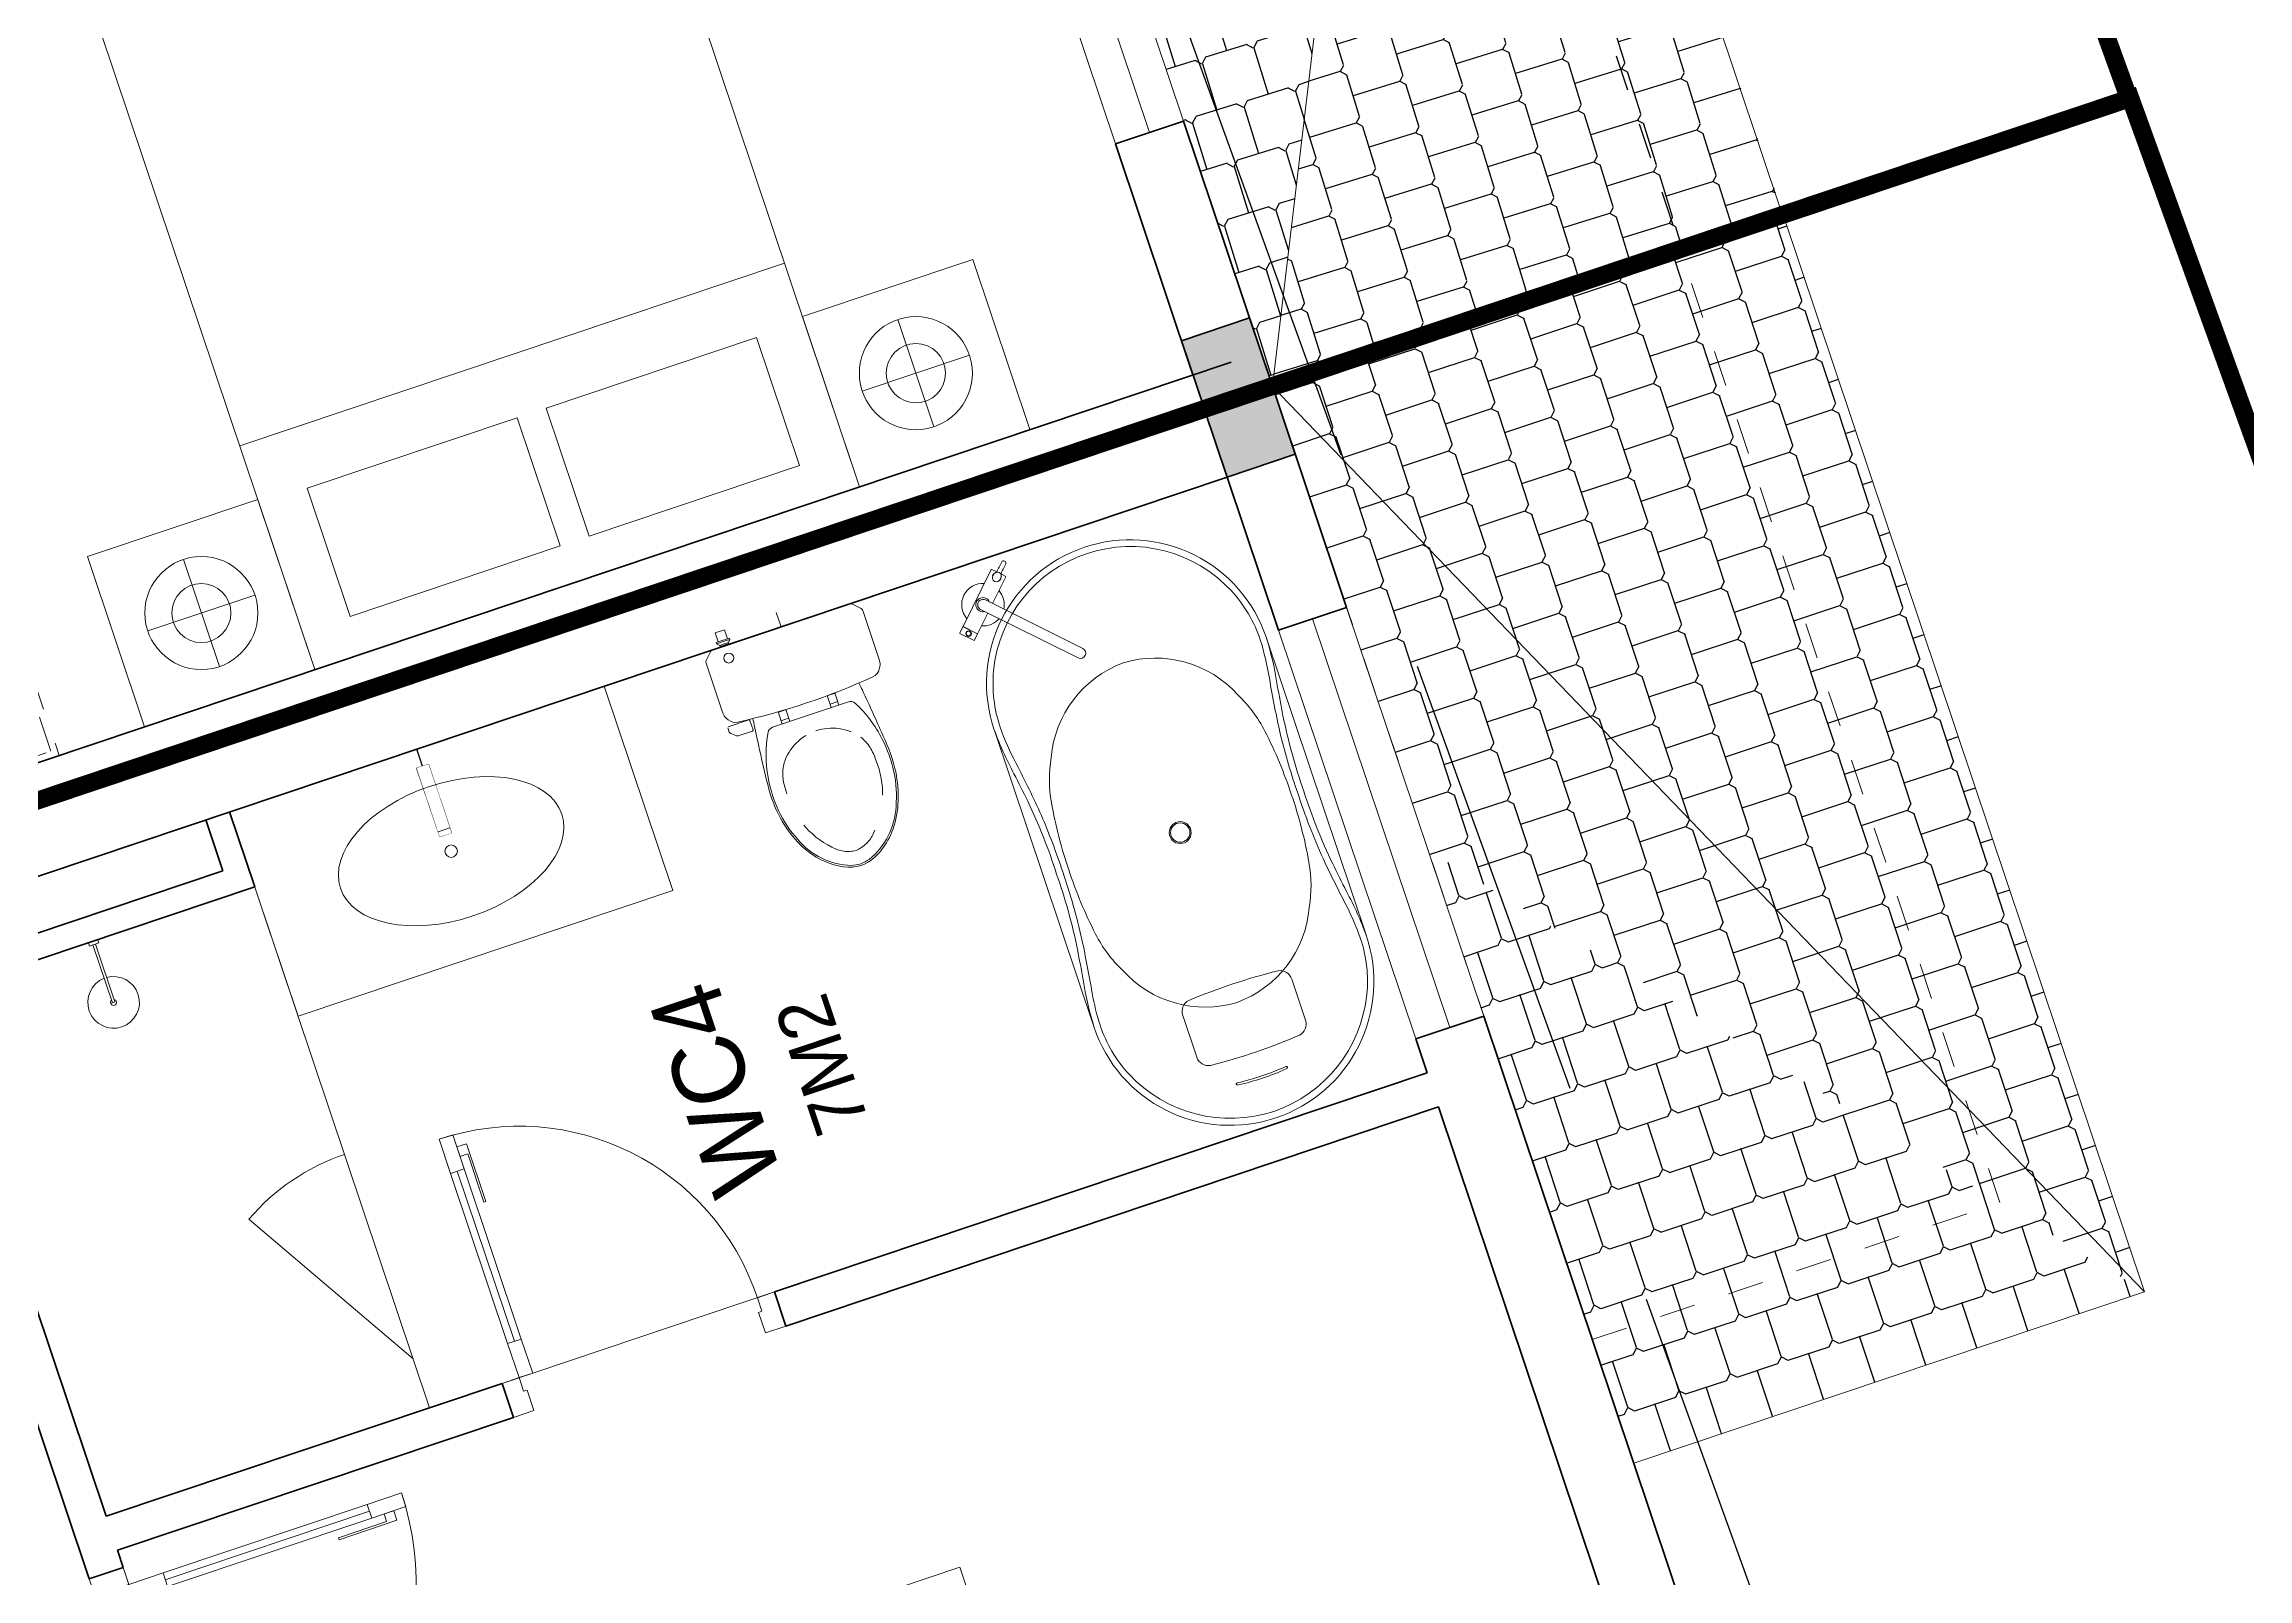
# Model space of a CAD drawing. Header units: metres. Extents: x 568332 to 569219, y 2065964 to 2066430.
# Drawn here: x 568587.15 to 568593.29, y 2066262.58 to 2066266.86 of the extents above; entities that cross this region are included whole.
import ezdxf

# ---------------------------------------------------------------- set-up
doc = ezdxf.new("R2010")
doc.units = ezdxf.units.M
for name, pattern in [('$AUDIT_BAD_LTYPE2', [0]), ('CENTER', [2, 1.25, -0.25, 0.25, -0.25]), ('HIDDEN', [0.375, 0.25, -0.125]), ('X-5M-G-MB PHONGNGU$0$HIDDEN2', [0.1875, 0.125, -0.0625]), ('xref-thap C (mb tang 32-2)$0$HIDDEN', [0.375, 0.25, -0.125])]:
    doc.linetypes.add(name, pattern=pattern)
doc.layers.get('0').update_dxf_attribs({"linetype": 'CONTINUOUS'})
doc.layers.get('DEFPOINTS').update_dxf_attribs({"linetype": 'CONTINUOUS'})
for name, color, linetype, lineweight in [('-CENTER', 143, 'CENTER', 13), ('-CONCRETE', 1, 'CONTINUOUS', 35), ('-DOOR', 137, 'CONTINUOUS', 9), ('-FURNITURE', 46, 'CONTINUOUS', 9), ('-HIDE', 3, 'HIDDEN', 13), ('-LINE1', 7, 'CONTINUOUS', 18), ('-LINE2', 252, 'CONTINUOUS', 9), ('-WALL', 4, 'CONTINUOUS', 35), ('TEXT25', 2, 'CONTINUOUS', 13)]:
    doc.layers.add(name, color=color, linetype=linetype, lineweight=lineweight)
for name, color, linetype in [('-RANH GIOI LO DAT', 12, 'CONTINUOUS'), ('13. NET HATCH', 252, 'CONTINUOUS'), ('RANHGIOI', 2, 'HIDDEN')]:
    doc.layers.add(name, color=color, linetype=linetype)
doc.styles.add('SVN_AVO_thuong', font='')
doc.styles.add('T1', font='', dxfattribs={"height": 200})
doc.styles.get('SVN_AVO_thuong').set_extended_font_data('SVN-Avo')
doc.styles.get('T1').set_extended_font_data('VNgeometric Light')

# ---------------------------------------------------------------- blocks, each defined once
blk = doc.blocks.new('G1600')
for p, q in [((137477.0741823114, -212827.2147267315), (139077.0741823114, -212827.2147267327)), ((137227.6935681712, -213391.7193460799), (137227.6935681718, -213076.8871672568)), ((139326.4547964507, -213391.7193460799), (139326.4547964501, -213076.8871672568)), ((137385.1096575831, -213234.3032566686), (137070.2774787599, -213234.3032566681)), ((139169.0387070388, -213234.3032566686), (139483.870885862, -213234.3032566681))]:
    blk.add_line(p, q)
blk.add_lwpolyline([(137477.074182311, -213484.2147267315), (137477.0741823123, -211484.2147267315), (139077.0741823123, -211484.2147267327), (139077.074182311, -213484.2147267327), (137477.074182311, -213484.2147267315)])
for points in [[(136977.074182316, -213484.2147267311), (136977.0741823163, -212984.3917867657), (137477.0741823113, -212984.3917867661), (137477.074182311, -213484.2147267315)], [(137617.074182311, -213375.2147267316), (137617.0741823112, -212998.7147267316), (138234.5741823112, -212998.714726732), (138234.574182311, -213375.214726732)], [(138937.074182311, -213375.2147267325), (138937.0741823112, -212998.7147267325), (138319.5741823112, -212998.7147267321), (138319.574182311, -213375.2147267321)], [(139577.0741823059, -213484.2147267331), (139577.0741823062, -212984.3917867677), (139077.0741823113, -212984.3917867673), (139077.074182311, -213484.2147267327)]]:
    blk.add_lwpolyline(points, close=True)
for centre, radius in [((137227.6935681715, -213234.3032566684), 157.4160894116067), ((139326.4547964504, -213234.3032566684), 157.4160894116067), ((137227.6935681715, -213234.3032566684), 82.41608941160666), ((139326.4547964504, -213234.3032566684), 82.41608941160666)]:
    blk.add_circle(centre, radius)
blk = doc.blocks.new('*U253')
at = {"linetype": 'X-5M-G-MB PHONGNGU$0$HIDDEN2'}
for points in [[(0, 600.0000000004657), (0, 0), (2002.711446690942, -7.076357473751072e-10), (2002.711446690942, 599.999999999758)], [(1982.711446690942, 579.9996613716846), (1982.711446690942, 19.99966137168481), (20, 20.00000000046566), (20, 580.0000000004657)], [(1982.711446690942, 286.6991212947669), (1982.711446690942, 313.0991212946737), (20, 313.0991212953813), (19.99999859370291, 286.6991212952417)], [(113.7817614636733, 319.1750910408318), (109.4317788550979, 319.1750910408318), (109.4317788550979, 280.441767644881), (113.7817614636733, 280.441767644881)], [(227.7817614636733, 319.1750910407849), (223.4317788550979, 319.1750910407849), (223.4317788550979, 280.4417676448341), (227.7817614636733, 280.4417676448341)], [(341.7817614636733, 319.175091040738), (337.4317788550979, 319.175091040738), (337.4317788550979, 280.4417676447872), (341.7817614636733, 280.4417676447872)], [(455.7817614636733, 319.1750910406911), (451.4317788550979, 319.1750910406911), (451.4317788550979, 280.4417676447403), (455.7817614636733, 280.4417676447403)], [(569.7817614636733, 319.1750910406442), (565.431778855098, 319.1750910406442), (565.431778855098, 280.4417676446934), (569.7817614636733, 280.4417676446934)], [(683.7817614636733, 319.1750910405973), (679.431778855098, 319.1750910405973), (679.431778855098, 280.4417676446465), (683.7817614636733, 280.4417676446465)], [(797.7817614636733, 319.1750910405504), (793.431778855098, 319.1750910405504), (793.431778855098, 280.4417676445996), (797.7817614636733, 280.4417676445996)], [(911.7817614636733, 319.1750910405035), (907.431778855098, 319.1750910405035), (907.431778855098, 280.4417676445527), (911.7817614636733, 280.4417676445527)], [(1025.781761463673, 319.1750910404566), (1021.431778855098, 319.1750910404566), (1021.431778855098, 280.4417676445057), (1025.781761463673, 280.4417676445057)], [(1139.781761463673, 319.1750910404097), (1135.431778855098, 319.1750910404097), (1135.431778855098, 280.4417676444588), (1139.781761463673, 280.4417676444588)], [(1253.781761463673, 319.1750910403628), (1249.431778855098, 319.1750910403628), (1249.431778855098, 280.4417676444119), (1253.781761463673, 280.4417676444119)], [(1367.781761463673, 319.1750910403159), (1363.431778855098, 319.1750910403159), (1363.431778855098, 280.441767644365), (1367.781761463673, 280.441767644365)], [(1481.781761463673, 319.175091040269), (1477.431778855098, 319.175091040269), (1477.431778855098, 280.4417676443181), (1481.781761463673, 280.4417676443181)], [(1595.781761463673, 319.175091040222), (1591.431778855098, 319.175091040222), (1591.431778855098, 280.4417676442712), (1595.781761463673, 280.4417676442712)], [(1709.781761463673, 319.1750910401751), (1705.431778855098, 319.1750910401751), (1705.431778855098, 280.4417676442243), (1709.781761463673, 280.4417676442243)], [(1823.781761463673, 319.1750910401282), (1819.431778855098, 319.1750910401282), (1819.431778855098, 280.4417676441774), (1823.781761463673, 280.4417676441774)], [(1937.781761463673, 319.1750910400813), (1933.431778855098, 319.1750910400813), (1933.431778855098, 280.4417676441305), (1937.781761463673, 280.4417676441305)]]:
    blk.add_lwpolyline(points, close=True, dxfattribs=at)
for points in [[(122.2409142897814, 313.1103512093413), (122.2409142897814, 515.2497102723445), (100.1765458012815, 515.2497102723445), (100.1765458012815, 313.1103512093413)], [(236.2409142897814, 313.1103512092944), (236.2409142897814, 515.2497102722975), (214.1765458012815, 515.2497102722975), (214.1765458012815, 313.1103512092944)], [(350.2409142897814, 313.1103512092475), (350.2409142897814, 515.2497102722507), (328.1765458012815, 515.2497102722507), (328.1765458012815, 313.1103512092475)], [(464.2409142897814, 313.1103512092006), (464.2409142897814, 515.2497102722037), (442.1765458012815, 515.2497102722037), (442.1765458012815, 313.1103512092006)], [(578.2409142897814, 313.1103512091537), (578.2409142897814, 515.2497102721569), (556.1765458012815, 515.2497102721569), (556.1765458012815, 313.1103512091537)], [(692.2409142897814, 313.1103512091068), (692.2409142897814, 515.24971027211), (670.1765458012815, 515.24971027211), (670.1765458012815, 313.1103512091068)], [(806.2409142897814, 313.1103512090599), (806.2409142897814, 515.249710272063), (784.1765458012815, 515.249710272063), (784.1765458012815, 313.1103512090599)], [(920.2409142897814, 313.110351209013), (920.2409142897814, 515.2497102720162), (898.1765458012815, 515.2497102720162), (898.1765458012815, 313.110351209013)], [(1034.240914289781, 313.1103512089661), (1034.240914289781, 515.2497102719692), (1012.176545801281, 515.2497102719692), (1012.176545801281, 313.1103512089661)], [(1148.240914289781, 313.1103512089192), (1148.240914289781, 515.2497102719224), (1126.176545801281, 515.2497102719224), (1126.176545801281, 313.1103512089192)], [(1262.240914289781, 313.1103512088723), (1262.240914289781, 515.2497102718754), (1240.176545801281, 515.2497102718754), (1240.176545801281, 313.1103512088723)], [(1376.240914289781, 313.1103512088254), (1376.240914289781, 515.2497102718285), (1354.176545801281, 515.2497102718285), (1354.176545801281, 313.1103512088254)], [(1490.240914289781, 313.1103512087785), (1490.240914289781, 515.2497102717816), (1468.176545801281, 515.2497102717816), (1468.176545801281, 313.1103512087785)], [(1604.240914289781, 313.1103512087315), (1604.240914289781, 515.2497102717347), (1582.176545801281, 515.2497102717347), (1582.176545801281, 313.1103512087315)], [(1718.240914289781, 313.1103512086846), (1718.240914289781, 515.2497102716878), (1696.176545801281, 515.2497102716878), (1696.176545801281, 313.1103512086846)], [(1832.240914289781, 313.1103512086377), (1832.240914289781, 515.2497102716409), (1810.176545801281, 515.2497102716409), (1810.176545801281, 313.1103512086377)], [(1946.240914289781, 313.1103512085908), (1946.240914289781, 515.2497102715939), (1924.176545801281, 515.2497102715939), (1924.176545801281, 313.1103512085908)], [(100.1765458012815, 286.7103512094345), (100.1765458012815, 92.0852110228024), (122.2409142897814, 92.0852110228024), (122.2409142897814, 286.7103512094345)], [(214.1765458012815, 286.7103512093876), (214.1765458012815, 92.08521102275549), (236.2409142897814, 92.08521102275549), (236.2409142897814, 286.7103512093876)], [(328.1765458012815, 286.7103512093407), (328.1765458012815, 92.08521102270858), (350.2409142897814, 92.08521102270858), (350.2409142897814, 286.7103512093407)], [(442.1765458012815, 286.7103512092938), (442.1765458012815, 92.08521102266168), (464.2409142897814, 92.08521102266168), (464.2409142897814, 286.7103512092938)], [(556.1765458012815, 286.7103512092469), (556.1765458012815, 92.08521102261477), (578.2409142897814, 92.08521102261477), (578.2409142897814, 286.7103512092469)], [(670.1765458012815, 286.7103512092), (670.1765458012815, 92.08521102256786), (692.2409142897814, 92.08521102256786), (692.2409142897814, 286.7103512092)], [(784.1765458012815, 286.7103512091531), (784.1765458012815, 92.08521102252095), (806.2409142897814, 92.08521102252095), (806.2409142897814, 286.7103512091531)], [(898.1765458012815, 286.7103512091062), (898.1765458012815, 92.08521102247404), (920.2409142897814, 92.08521102247404), (920.2409142897814, 286.7103512091062)], [(1012.176545801281, 286.7103512090592), (1012.176545801281, 92.08521102242715), (1034.240914289781, 92.08521102242715), (1034.240914289781, 286.7103512090592)], [(1126.176545801281, 286.7103512090123), (1126.176545801281, 92.08521102238024), (1148.240914289781, 92.08521102238024), (1148.240914289781, 286.7103512090123)], [(1240.176545801281, 286.7103512089654), (1240.176545801281, 92.08521102233333), (1262.240914289781, 92.08521102233333), (1262.240914289781, 286.7103512089654)], [(1354.176545801281, 286.7103512089186), (1354.176545801281, 92.08521102228642), (1376.240914289781, 92.08521102228642), (1376.240914289781, 286.7103512089186)], [(1468.176545801281, 286.7103512088717), (1468.176545801281, 92.0852110222395), (1490.240914289781, 92.0852110222395), (1490.240914289781, 286.7103512088717)], [(1582.176545801281, 286.7103512088247), (1582.176545801281, 92.0852110221926), (1604.240914289781, 92.0852110221926), (1604.240914289781, 286.7103512088247)], [(1696.176545801281, 286.7103512087778), (1696.176545801281, 92.0852110221457), (1718.240914289781, 92.0852110221457), (1718.240914289781, 286.7103512087778)], [(1810.176545801281, 286.7103512087309), (1810.176545801281, 92.08521102209879), (1832.240914289781, 92.08521102209879), (1832.240914289781, 286.7103512087309)], [(1924.176545801281, 286.710351208684), (1924.176545801281, 92.08521102205188), (1946.240914289781, 92.08521102205188), (1946.240914289781, 286.710351208684)]]:
    blk.add_lwpolyline(points, dxfattribs=at)
blk = doc.blocks.new('A$C5C575821')
at = {"layer": '-CONCRETE'}
h = blk.add_hatch(color=256, dxfattribs=at)
h.dxf.hatch_style = 1
h.paths.add_polyline_path([(-0.00237559899687767, 200.0000000000146), (-0.00237559899687767, 1.455191522836685e-11), (199.9976244010031, 1.455191522836685e-11), (199.9976244010031, 200.0000000000146)])
blk.add_lwpolyline([(-0.00237559899687767, 1.455191522836685e-11), (199.9976244010031, 1.455191522836685e-11), (199.9976244010031, 200.0000000000146), (-0.00237559899687767, 200.0000000000146)], close=True, dxfattribs=at)
blk = doc.blocks.new('M15-T3')
at = {"layer": '13. NET HATCH'}
h = blk.add_hatch(dxfattribs=at)
h.set_pattern_fill('MAIGO-12', color=256, scale=300, angle=-1.330214636160986)
h.set_pattern_definition([(358.669785363839, (-48454.7952067852, 5751.220619916916), (78.46196890126933, 148.2184854737635), [120, -30, 120, -30]), (88.669785363839, (-48469.44294643402, 5766.56479549408), (-71.49760703824919, 151.7006664052736), [135, -165]), (43.669785363839, (-48484.7871222496, 5751.917056083679), (78.46196890276208, 148.2184854765833), [21.213203436, -403.0508652]), (133.669785363839, (-48454.7952067852, 5751.220619916916), (-71.49760703960942, 151.7006664081596), [21.213203436, -403.0508652000001])])
h.paths.add_polyline_path([(198577.4262235165, 96810.5886721611), (197176.2753531933, 97473.6756324768), (195409.8034186363, 98310.01714205742), (195944.000041008, 98309.95694994926), (195409.1310045719, 98309.98304748535), (195409.1979222298, 96810.44057750702)])
h = blk.add_hatch(dxfattribs=at)
h.set_pattern_fill('MAIGO-12', color=256, scale=300, angle=88.66978536383903)
h.set_pattern_definition([(88.669785363839, (-48542.68164396286, 5843.285674095154), (-148.2184854737635, 78.46196890126936), [120, -30, 120, -30]), (178.669785363839, (-48558.02581930161, 5828.637934684753), (-151.7006664052736, -71.49760703824916), [135, -165]), (133.669785363839, (-48543.37808012962, 5813.293758869171), (-148.2184854765833, 78.4619689027621), [21.213203436, -403.0508652000001]), (223.669785363839, (-48542.68164396286, 5843.285674095154), (-151.7006664081596, -71.49760703960939), [21.213203436, -403.0508652])])
h.paths.add_polyline_path([(198577.3168883324, 98310.12485146523), (195409.8034186363, 98310.12533330917), (197176.2753531933, 97473.6756324768), (198577.4262235165, 96810.5886721611)])
at = {"layer": '-DOOR'}
blk.add_lwpolyline([(197588.3066911697, 98310.15456151962), (197588.3066916466, 98510.15456151962), (196188.3066914082, 98510.15456151962), (196188.3066914082, 98310.15456151962)], close=True, dxfattribs=at)
blk.add_lwpolyline([(196188.3066914082, 98410.15456151962), (197588.3066916466, 98410.15456151962)], dxfattribs=at)
at = {"layer": '-LINE1'}
for points in [[(195409.8034186363, 98310.12533330917), (195409.2408394814, 96811.7782201767), (198577.384005785, 96810.58868789673)], [(198577.384005785, 96810.58868789673), (195409.8034186363, 98309.67395114899)]]:
    blk.add_lwpolyline(points, dxfattribs=at)
at = {"layer": '-RANH GIOI LO DAT', "linetype": 'HIDDEN', "ltscale": 10, "const_width": 50}
blk.add_lwpolyline([(201411.1560862064, 95933.9783782959), (206409.8034176826, 101050.2748088837), (206409.8034174442, 113240.0698714256), (195409.8034188747, 113240.0698714256), (195409.8034179211, 95794.35342478752)], close=True, dxfattribs=at)
at = {"layer": '-WALL'}
for p, q in [((195409.8034186363, 98195.00262498856), (195409.8034186363, 111240.0696146488)), ((195509.8034186363, 98397.38330459595), (195509.8034183979, 102390.2337925434)), ((195513.3383116722, 98510.09012961388), (196188.3457746506, 98510.15455770493)), ((196188.3467645645, 98510.15455770493), (196188.3066914082, 98310.15456151962)), ((195409.8031859398, 98309.67395091057), (196188.3066914082, 98310.15456151962))]:
    blk.add_line(p, q, dxfattribs=at)
at = {"layer": 'DEFPOINTS', "linetype": 'HIDDEN', "ltscale": 5}
for p, q in [((195409.184715271, 97109.98304748535), (195409.8034186363, 98310.12533330917)), ((198177.3705997467, 97110.10694789886), (195409.184715271, 97109.98304748535))]:
    blk.add_line(p, q, dxfattribs=at)
at = {"layer": '-FURNITURE', "extrusion": (0, 0, -1), "xscale": 0.9166666666659739, "yscale": 0.9166666666659739, "zscale": -0.9166666666659741, "rotation": 180}
blk.add_blockref('*U253', (-195509.8034186363, 102390.2337927818), dxfattribs=at)
at = {"layer": '-FURNITURE', "xscale": -1, "rotation": 270}
blk.add_blockref('G1600', (408994.0181453228, -37987.82070970535), dxfattribs=at)
at = {"layer": '-WALL', "xscale": -1}
blk.add_blockref('A$C5C575821', (195609.8010430336, 98310.12533330917), dxfattribs=at)
blk = doc.blocks.new('*U149')
at = {"linetype": '$AUDIT_BAD_LTYPE2'}
for p, q in [((70, 100), (70, 699.9999999999982)), ((90, 699.9999999999982), (90, 100))]:
    blk.add_line(p, q, dxfattribs=at)
for points in [[(50, 699.9999999999982), (90, 699.9999999999982), (90, 799.9999999999982), (50, 799.9999999999982), (50, 699.9999999999982)], [(50, 702.9059272893337), (50, 100)], [(50, 100), (90, 100), (90, 0), (50, 0), (50, 100)]]:
    blk.add_lwpolyline(points)
for points in [[(118.2698876160139, 594.5156181119073), (118.2698876160139, 764.1349438079906), (90, 764.1349438079906), (90, 735.8650561920058), (112.6159100928053, 735.8650561920058), (112.6159100928053, 594.5156181119073)], [(0, 0), (50, 0), (50, -40), (60, -40), (60, -99.99999999999272), (0, -99.99999999999272)], [(899.9999999999982, 1.3252863207713e-28), (849.9999999999982, 1.3252863207713e-28), (849.9999999999982, -40.00000000000001), (839.9999999999982, -40.00000000000001), (839.9999999999982, -99.99999999999272), (899.9999999999982, -99.99999999999272)]]:
    blk.add_lwpolyline(points, close=True)
at = {"linetype": '$AUDIT_BAD_LTYPE2', "ltscale": 0.3}
blk.add_arc((50, 0), 799.9999999999982, 0, 90, dxfattribs=at)
blk = doc.blocks.new('A$C52EE6B0C')
for p, q in [((-17.20769670707523, 15.73427220259327), (17.21740616677562, 15.73427220259327)), ((-17.20769664159161, -15.76179078378482), (17.25286010079435, -15.76177874789573))]:
    blk.add_line(p, q)
for radius in [1.2047244094, 1.0625984252]:
    blk.add_circle((0.004854760598391294, -0.01375929062487558), radius)
for centre, radius, start, end in [((-17.24314525874797, -0.01207868778146803), 15.74633857169191, 90.00004679933201, 180.0060212317107), ((-17.25508472573711, 0.1019342582440004), 14.92367355756088, 89.89259614786677, 114.0143398310184), ((-18.18116453613038, -21.56814891623799), 37.31420158923805, 80.32537186998005, 88.55949406869577), ((-17.85723445771146, -16.41196067107376), 31.44385665188106, 80.95530103647799, 88.85173392611411), ((3.492732717044419, 116.0118507486186), 102.6900642221361, 260.8064278436171, 264.356453546728), ((10.00461303815246, 158.7953360565007), 145.2428134353977, 261.321760178495, 262.6566174950622), ((-0.8758374273893423, 77.0744670072454), 62.80248494290996, 262.9722866301048, 270.8034968767962), ((0.8855469487607479, 77.0744670072454), 62.80248494290996, 269.1965031232039, 277.0277133698951), ((-18.4352474148327, 226.8786012548953), 214.5500408366301, 276.9922117853802, 278.5967700074263), ((-9.994903516751947, 158.7953360565007), 145.2428134353977, 277.3433825049378, 278.678239821505), ((18.19087405753089, -21.56814891623799), 37.31420158923805, 91.44050593130423, 99.67462813001998), ((17.49661970126908, -11.01489087357186), 26.04177352760918, 90.57161639594337, 98.52623542419117), ((17.38028173809289, 0.6458196171442978), 14.38048270410287, 65.5240217261104, 90.57161639594337), ((17.25285478011938, -0.01207868778146803), 15.74633857169191, 359.9939787682893, 89.999953200668), ((-17.21041953764507, 0.001682114729192108), 15.03342542002128, 114.0143397923319, 180.0588324882195), ((-5.419667109847069, -2.205582012422383), 14.69270855791083, 98.51976196149644, 117.8512947361469), ((-0.2559751088847406, -36.67531980102649), 49.54707038386372, 89.69837733597764, 98.51976196149644), ((-0.4392543211579323, 89.40770245710155), 75.83928513553873, 265.3361413481834, 270.3355216603239), ((0.5786736126174219, 84.46415005414747), 70.89675459107134, 269.5362586194438, 275.7509718273354), ((0.26568463028525, -36.67531980102649), 49.54707038386372, 81.48023803850357, 90.30162266402236), ((5.429376631247578, -2.205582012422383), 14.69270855791083, 62.14870526385309, 81.48023803850357), ((17.03142645675689, -0.1205247127218172), 15.22249436628161, 0.4018525137937155, 65.5240217261104), ((-7.450100970658241, -0.4025184732163325), 12.18724008712164, 113.3669392692271, 178.1720206420629), ((7.459810492087854, -0.4025184732163325), 12.18724008712164, 1.827979357937088, 66.63306073077288), ((28.29923964393674, 2.770475775178056), 0.2863587186237817, 160.8078893687392, 185.677575747249), ((1.032724158198107, 0.0596931052277796), 27.11457574387047, 359.8447870516113, 5.677575747249001), ((28.14528837171383, 2.82406351249665), 0.1233475539422422, 123.474108831765, 160.8078893687392), ((28.11764562025201, 2.865868186636362), 0.07323016681635565, 85.79124561711077, 123.474108831765), ((28.11499697584077, 2.829875804425683), 0.1093198730242431, 39.09426345110634, 85.79124561711077), ((27.9923979784362, 2.718469867249951), 0.2748749163090767, 4.941295606222266, 41.00239497281166), ((1.841417531803017, 0.05082119413418695), 26.56153366930607, 359.8606935406443, 5.815426488843808), ((-17.24314525874797, -0.01544044824549928), 15.74633857169191, 179.9939787682893, 269.999953200668), ((-17.21041951692314, -0.02920073014684021), 15.03342545060523, 179.9411309193374, 245.9856601689816), ((-7.450100970658241, 0.3749993371893652), 12.18724008712164, 181.8279793579371, 246.6330607307729), ((7.459810492087854, 0.3749993371893652), 12.18724008712164, 293.3669392692271, 358.1720206420629), ((17.25285478011938, -0.01544044824549928), 15.74633857169191, 270.000046799332, 0.006021231710728335), ((17.0314264257031, 0.09300610912032425), 15.22249441194929, 294.4759783475301, 359.5981396082714), ((1.032724158198107, -0.08721224125474691), 27.11457574387047, 354.322424252751, 0.1552129483886985), ((1.841417531803017, -0.07834033016115427), 26.56153366930607, 354.1845735111562, 0.1393064593556944), ((28.29923964393674, -2.797994911205024), 0.2863587186237817, 174.322424252751, 199.1921106312608), ((28.14528837171383, -2.851582648523618), 0.1233475539422422, 199.1921106312608, 236.525891168235), ((28.11764562025201, -2.89338732266333), 0.07323016681635565, 236.525891168235, 274.2087543828892), ((28.11499697584077, -2.85739494045265), 0.1093198730242431, 274.2087543828892, 320.9057365488936), ((27.9923979784362, -2.745989003276918), 0.2748749163090767, 318.9976050271883, 355.0587043937777), ((-5.419667109847069, 2.178062876395416), 14.69270855791083, 242.1487052638531, 261.4802380385036), ((5.429376631247578, 2.178062876395416), 14.69270855791083, 278.5197619614964, 297.8512947361469), ((-17.25508472573711, -0.1294528978760354), 14.92367355756088, 245.9856601689816, 270.1074038521332), ((3.492732717044419, -116.0393693881924), 102.6900642221361, 95.64354645327202, 99.19357215638293), ((-0.8758374273893423, -77.10198614327237), 62.80248494290996, 89.19650312320385, 97.02771336989514), ((-0.2559751088847406, 36.64780066499952), 49.54707038386372, 261.4802380385036, 270.3016226640223), ((-0.4392543211579323, -89.43522109673359), 75.83928513553873, 89.66447833967614, 94.66385865181664), ((0.26568463028525, 36.64780066499952), 49.54707038386372, 269.6983773359776, 278.5197619614964), ((0.5786736126174219, -84.4916686937795), 70.89675459107134, 84.24902817266455, 90.4637413805562), ((0.8855469487607479, -77.10198614327237), 62.80248494290996, 82.97228663010486, 90.80349687679617), ((-18.4352474148327, -226.9061198945274), 214.5500408366301, 81.40322999257371, 83.00778821461982), ((17.38028173809289, -0.6733382567763329), 14.38048270410287, 269.4283836040566, 294.4759782738896), ((-18.18116453613038, 21.54062978021102), 37.31420158923805, 271.4405059313042, 279.6746281300199), ((-17.85723445771146, 16.38444203144172), 31.44385665188106, 271.1482660738859, 279.044698963522), ((10.00461303815246, -158.8228551925276), 145.2428134353977, 97.3433825049378, 98.67823982150497), ((-9.994903516751947, -158.8228551925276), 145.2428134353977, 81.32176017849503, 82.65661749506219), ((18.19087405753089, 21.54062978021102), 37.31420158923805, 260.32537186998, 268.5594940686958), ((17.49661970126908, 10.98737223393982), 26.04177352760918, 261.4737645758088, 269.4283836040566)]:
    blk.add_arc(centre, radius, start, end)
at = {"layer": 'DEFPOINTS'}
for tag, p in [('MODELNUMBER', (0, 0)), ('TRADENAME', (0, -0.001666666648816317)), ('PRODUCT', (0, -0.003333333355840296)), ('MATERIAL', (0, -0.005000000004656613))]:
    blk.add_attdef(tag, p, '', height=0.001, dxfattribs=at)
blk = doc.blocks.new('A$C4D835AF5')
at = {"layer": '-FURNITURE', "ltscale": 8}
for p, q in [((-3.937007874133997, 0.3346456687140744), (-3.937007874133997, 0.8661417323164642)), ((-3.856363968050573, 0.3149606298829895), (-3.917322834720835, 0.3149606298829895)), ((3.14960629917914, 0.905511811026372), (-3.897637795307674, 0.905511811026372)), ((-3.549881889834069, 0.4615121080132667), (-3.549881889834069, 0.4918150943994988)), ((-3.339881889871322, 0.4918150943994988), (-3.339881889871322, 0.4615121080132667)), ((-0.5905511811724864, 0), (-0.5905511811724864, -12.08661417319672)), ((0.5905511810560711, 0), (0.5905511810560711, -12.08661417319672)), ((3.14960629917914, -0.9055118109972682), (3.14960629917914, 0.905511811026372)), ((3.169291338417679, 0.8956692913197912), (3.14960629917914, 0.8956692913197912)), ((3.169291338417679, -0.8956692912906874), (3.169291338417679, 0.8956692913197912)), ((3.188976377830841, 0.905511811026372), (3.976377952611074, 0.905511811026372)), ((3.996062992024235, -0.8858222072885837), (3.996062992024235, 0.8858183881966397)), ((-3.937007874133997, -0.8661417323164642), (-3.937007874133997, -0.3346456698782276)), ((-3.859123134170659, -0.3149606298829895), (-3.917322834720835, -0.3149606298829895)), ((-0.5905511811724864, -0.9055118109972682), (-3.897637795307674, -0.9055118109972682)), ((-3.702086295757908, -0.4482994973659515), (-3.703305563307367, -0.4183928251150064)), ((-3.626116961007938, -0.4552132484968752), (-3.624325704469811, -0.4472871391335502)), ((-3.592593900160864, -0.4693618138844613), (-3.593808271281887, -0.4553162374941166)), ((-3.516390349017456, -0.4728221969853621), (-3.515662283170968, -0.4687519224826247)), ((-3.483023508393671, -0.4913916403020266), (-3.485677747870795, -0.4713251190551091)), ((-3.406740271369927, -0.4913916403020266), (-3.404085924616084, -0.4713243082514964)), ((-3.373373430629726, -0.4728221969853621), (-3.374101741297636, -0.4687505542242434)), ((-3.297169879544526, -0.4693618138844613), (-3.295955249399412, -0.4553132418950554)), ((-3.263646818697453, -0.4552132484968752), (-3.265438825008459, -0.4472838216461241)), ((-3.187677483947482, -0.4482994973659515), (-3.186458005278837, -0.4183876432944089)), ((3.14960629917914, -0.9055118109972682), (0.5905511810560711, -0.9055118109972682)), ((3.169291338417679, -0.8956692912906874), (3.14960629917914, -0.8956692912906874)), ((3.188976377830841, -0.9055118109972682), (3.976377952611074, -0.9055118109972682))]:
    blk.add_line(p, q, dxfattribs=at)
for radius in [0.3110236219999999, 0.264425112]:
    blk.add_circle((3.582677165279165, 0), radius, dxfattribs=at)
for centre, radius, start, end in [((-5.172746209602337, -0.009833991935011), 0.2398274364867001, 175.3988683949836, 267.683684738816), ((-5.162281866127159, 0.001097322150599211), 0.2496571373087167, 92.26055198415715, 178.0931381794738), ((-5.411562051915098, -2528.914153773454), 2529.164725280366, 89.9660810117202, 89.99457585702427), ((-3.897637795307674, 0.8661417323164642), 0.03937007869999999, 90, 180), ((-3.917322834720835, 0.334645669296151), 0.0196850394, 180, 270), ((-3.444696608930826, -0.1800324727082625), 0.6800319107999998, 90.0155575041171, 98.89806549202986), ((-3.445067178807221, -0.1800325420044828), 0.6800319804999999, 81.10193476241767, 89.98433540355451), ((-5.820766091346741e-11, 0), 2.3622047244, 22.54031043733562, 157.4596895626644), ((-5.820766091346741e-11, 0), 0.7874015747999998, 318.5903779145428, 221.4096220854572), ((-5.820766091346741e-11, 0), 0.5905511810999999, 0, 180), ((3.188976377830841, 0.8858267717296258), 0.0196850394, 90, 180), ((3.976377952611074, 0.8858267717296258), 0.0196850394, 0, 90), ((-4.563514047302306, 275.4393603570643), 275.6895205756396, 269.8713704548476, 270.134413801293), ((-3.917322834720835, -0.334645669296151), 0.0196850394, 90, 180), ((-3.897637795307674, -0.8661417323164642), 0.03937007869999999, 180, 270), ((-3.69050836347742, -0.4472920451080427), 0.01162168131717254, 184.9730588167124, 258.0340652050838), ((-3.646140178490896, -0.2514027326542418), 0.2124717066311285, 257.2815863172942, 272.5837431166033), ((-3.637047897733282, -0.4523756541602779), 0.01129324217511807, 272.4656825237923, 345.4476281752974), ((-3.581550852512009, -0.4681202150823083), 0.01111262650185997, 186.4149760746678, 247.4426638316044), ((-3.544597993255593, -0.2922010583861265), 0.190689105969796, 257.5175194414243, 274.7853332085882), ((-3.528885980602354, -0.4692233995883726), 0.01300354377461912, 270.8627506118385, 343.9333648868276), ((-3.471052158158273, -0.4887641616223846), 0.01225629918881619, 192.3790292665462, 260.142289403178), ((-3.445049900154117, -0.295684714539675), 0.2070703525339242, 262.2005895473907, 277.9341143868692), ((-3.417906698421575, -0.4895470514893532), 0.01131775609399448, 277.3077516790804, 350.6199838641652), ((-3.361692738719285, -0.4698820120247547), 0.01204505090893129, 194.128595859641, 259.0416995531207), ((-3.342932183295488, -0.2742454641556833), 0.2085271705549764, 264.2062775251951, 279.0284077801071), ((-3.310024282021914, -0.4671465401770547), 0.01304389132053663, 269.1875638990808, 350.2219325995679), ((-3.252893783501349, -0.4524938771792222), 0.01109156189044463, 194.1921654394817, 261.8514003855582), ((-3.243402015476022, -0.2392133744724561), 0.2245328352159587, 267.1755962354845, 281.6727780298017), ((-3.20032295252895, -0.4465554517519195), 0.01276517026006314, 280.6032237323427, 352.1473828500294), ((-5.820766091346741e-11, 0), 2.3622047244, 202.5403104373356, 255.4906014981622), ((-5.820766091346741e-11, 0), 2.3622047244, 284.5092583305358, 337.4596895626644), ((3.188976377830841, -0.8858267716132104), 0.0196850394, 180, 270), ((3.976377952611074, -0.8858267716132104), 0.0196850394, 270, 0), ((-5.820766091346741e-11, -12.08661417319672), 0.5905511810999999, 180, 0)]:
    blk.add_arc(centre, radius, start, end, dxfattribs=at)
blk.add_ellipse((-3.444881830888335, -0.001299991592532024), major_axis=(0.5549964930499999, 1.979270000163069e-05), ratio=0.8491940411667758, dxfattribs=at)
for tag, p in [('TRADENAME', (-0.004336408572271466, 0.006709126027999446)), ('MODELNUMBER', (-0.004336408572271466, 0.008375792705919594)), ('PRODUCT', (-0.004336408572271466, 0.005042459379183128)), ('MATERIAL', (-0.004336408572271466, 0.003375792701262981))]:
    blk.add_attdef(tag, p, '', height=0.0009999999999999998, dxfattribs=at)
blk = doc.blocks.new('A$C06914B9D')
at = {"layer": '-FURNITURE', "ltscale": 5}
for p, q in [((294.6599550954998, -1372.946706551127), (294.593063864857, -1495.269907747395)), ((614.665790906176, -1373.70155921299), (614.5996415428817, -1494.51505508367))]:
    blk.add_line(p, q, dxfattribs=at)
for centre, radius, start, end in [((328.8346441350877, -1372.66104604397), 34.19417278572232, 97.79750243114067, 180.4786434526077), ((449.6535268053412, -3017.262859358452), 1683.161974464355, 85.38531070553488, 94.27462811831235), ((580.4543413612992, -1373.438239138573), 34.19417278572232, 359.5587913520952, 82.23993242046836), ((328.802044255659, -1495.589171717875), 34.19417278572232, 179.4650466896836, 262.14618768116), ((449.2141993120313, 149.0575992399827), 1683.174451148718, 265.7381508570538, 274.6274353096679), ((580.4225383251905, -1494.74476924073), 34.19417278572232, 277.7037576780962, 0.384898782282091)]:
    blk.add_arc(centre, radius, start, end, dxfattribs=at)
at = {"layer": '-FURNITURE', "ltscale": 8}
ref = blk.add_blockref('A$C4D835AF5', (131.1496618650854, -111.8140449207276), dxfattribs=dict(at, xscale=-25.08682081009749, yscale=25.08682081009749, zscale=25.08682081009749, rotation=45.00000000000001))
ref.add_attrib('MODELNUMBER', 'K-T97328-4', (131.0602679159492, -111.5708033395931), dxfattribs={"layer": 'DEFPOINTS', "height": 0.02508682081009749, "rotation": 224.9999999245364})
ref.add_attrib('TRADENAME', 'PURIST', (131.0898330230266, -111.6003684485331), dxfattribs={"layer": 'DEFPOINTS', "height": 0.02508682081009749, "rotation": 224.9999999245364})
ref.add_attrib('PRODUCT', 'BATH FILLER', (131.1193981114775, -111.6299335351214), dxfattribs={"layer": 'DEFPOINTS', "height": 0.02508682081009749, "rotation": 224.9999999245364})
ref.add_attrib('MATERIAL', 'PREMIUM MATERIALS', (131.1489632185549, -111.6594986421987), dxfattribs={"layer": 'DEFPOINTS', "height": 0.02508682081009749, "rotation": 224.9999999245364})
at = {"layer": '-FURNITURE'}
ref = blk.add_blockref('A$C52EE6B0C', (450.3224925715476, -887.8775309827179), dxfattribs=dict(at, xscale=25.39829667096628, yscale=25.39829667096628, zscale=25.39829667096628, rotation=270))
ref.add_attrib('MODELNUMBER', 'K-1800', (450.3224925715476, -887.8775309827179), dxfattribs={"layer": 'DEFPOINTS', "height": 0.02539829667096628, "rotation": 270})
ref.add_attrib('TRADENAME', 'ABRAZO', (450.2801620643586, -897.8758592382073), dxfattribs={"layer": 'DEFPOINTS', "height": 0.02539829667096628, "rotation": 270})
ref.add_attrib('PRODUCT', 'BATH', (450.2378315906972, -897.8758592456579), dxfattribs={"layer": 'DEFPOINTS', "height": 0.02539829667096628, "rotation": 270})
ref.add_attrib('MATERIAL', 'LITHOCAST', (450.1955010872334, -897.8758592493832), dxfattribs={"layer": 'DEFPOINTS', "height": 0.02539829667096628, "rotation": 270})
blk = doc.blocks.new('shower')
for points in [[(180919.3447017173, -32316.45425928477), (180912.3337561736, -32316.45425928477), (180912.3337561736, -32146.62790954509), (180919.3447017173, -32146.62790954509)], [(180929.3839969719, -32326.62790954066), (180902.2944609144, -32326.62790954066), (180902.2944609144, -32316.45425928477), (180929.3839969719, -32316.45425928477)]]:
    blk.add_lwpolyline(points, close=True)
for radius, start, end in [(72, 272.7906698559544, 267.2093301440456), (8.346062492523743, 294.8355446212717, 245.1644553787283)]:
    blk.add_arc((180915.8392289462, -32146.62790954416), radius, start, end)
blk = doc.blocks.new('A$C18091ED7')
for p, q in [((9.957147995010018e-09, -42.13376978135784), (0, -3.786117304116488e-07)), ((146.1412317672475, -26.59467297248193), (179.181621938591, -26.59467296488583)), ((146.1412317672475, -26.59467297248193), (146.1412317680188, -30.17859706786112)), ((146.1412317680188, -30.17859706786112), (165.7503655985456, -30.17859706340823)), ((153.0594147269658, -36.79204952501459), (146.1412317680188, -30.17859706786112)), ((152.3191092506386, -2.717133611440659e-07), (152.3191092568413, -26.59467297093943)), ((152.3191092506386, -2.717133611440659e-07), (179.1816219322718, -2.654269337654114e-07)), ((153.0594147269658, -36.79204952501459), (165.7503656001572, -36.79204952192958)), ((153.0594147275151, -39.73033438943094), (153.0594147269658, -36.79204952501459)), ((153.0594147275151, -39.73033438943094), (178.4413164740145, -39.73033438349376)), ((153.0594147275151, -39.73033438943094), (178.4413164740145, -39.73033438349376)), ((153.0594147275151, -39.73033438943094), (153.0594147281554, -42.13376974494895)), ((185.3594994290725, -30.17859705851879), (165.7503655985456, -30.17859706340823)), ((178.4413164733487, -36.79204951884458), (165.7503656001572, -36.79204952192958)), ((185.3594994290725, -30.17859705851879), (178.4413164733487, -36.79204951884458)), ((178.4413164733487, -36.79204951884458), (178.4413164740145, -39.73033438349376)), ((178.4413164740145, -39.73033438349376), (178.4413164746547, -42.1337697392446)), ((179.1816219322718, -2.654269337654114e-07), (179.181621938591, -26.59467296488583)), ((179.181621938591, -26.59467296488583), (185.3594994283012, -26.59467296337243)), ((185.3594994283012, -26.59467296337243), (185.3594994290725, -30.17859705851879)), ((-83.25994817525861, -267.3592828898691), (-83.259948167517, -299.9634285944048)), ((-83.25994817257379, -278.4883151478134), (-83.25994817046012, -287.6388527823146)), ((-60.91100930959874, -290.0299398849311), (-83.25994816994717, -290.0299398901407)), ((-62.88950393904452, -265.3807882612164), (-81.28145355204106, -265.3807882657275)), ((-60.91100931491019, -267.3592828844266), (-60.91100930728498, -299.9634285889624)), ((60.9110093945892, -267.3592828557594), (60.9110094022144, -299.9634285600623)), ((60.91100939990065, -290.029939856031), (83.25994826024908, -290.0299398510542)), ((62.88950401780676, -265.3807882316178), (81.2814536308033, -265.3807882273395)), ((83.25994825493763, -267.3592828505498), (83.25994826256283, -299.9634285550856)), ((83.25994825750604, -278.488315108727), (83.2599482596197, -287.6388527429954)), ((165.3959958605519, -261.9873972070927), (165.3959958671003, -289.7349902229907)), ((167.8691141396885, -259.5142789271486), (228.0810223811895, -259.5142789128586)), ((167.8691141472664, -292.2081085020036), (206.7175896017579, -292.2081084926904)), ((230.5541406641933, -274.3229751045001), (230.5541406613593, -261.9873971916386))]:
    blk.add_line(p, q)
for points in [[(230.0000000517721, -218.5046414944518, -0.1374073801801567), (225.4781190853137, -234.6482587013161), (221.7949787454636, -240.7070387715066, -0.2360805181595358), (198.2560902649639, -255.4947853636986, -0.0519608230665726), (-198.2560901437319, -255.4947854572965, -0.236080518165078), (-221.7949786317113, -240.7070388760185), (-225.4781189743626, -234.6482588077488, -0.1374073801809237), (-229.9999999484608, -218.5046416030382), (-229.9999999831671, -71.98694829508895, -0.1989123673786679), (-226.3782021181105, -63.2431547633314), (-208.8906150607545, -45.75556769772083, -0.1989123673792025), (-200.1468215308087, -42.13376982865157), (9.971699910238385e-09, -42.13376978135784), (200.1468215506357, -42.13376973403501, -0.1989123673792025), (208.8906150822841, -45.75556759897154), (226.3782021480001, -63.24315465634572, -0.1989123673791691), (230.0000000170658, -71.98694818626973)], [(144.14367173758, -618.9627606730501, -0.2124047892419209), (26.30999211127346, -734.491494372196, -0.0276853236339062), (-0.5628229983012716, -738.609219571983, -0.0222792448073508), (-26.30999181118386, -734.4914943844487, -0.2124047892421136), (-144.1436714920528, -618.9627607410075, -0.1427957259999892), (-167.2376623962118, -428.0139674870588, -0.0930051380368448), (-127.9331820271946, -309.1271633332653, -0.2564387014614383), (-111.240849547703, -299.9634286007786), (4.746470949612558e-08, -299.9634285748762), (111.2408496426324, -299.9634285482753, -0.2564387014619951), (127.933182126606, -309.1271632729331, -0.0930051380368741), (167.2376625517572, -428.0139674081001, -0.1427957260000456)]]:
    blk.add_lwpolyline(points, format="xyb", close=True)
at = {"linetype": 'xref-thap C (mb tang 32-2)$0$HIDDEN', "ltscale": 100}
blk.add_lwpolyline([(61.00044987679576, -669.0176259216969, -0.1990312026443698), (1.417429302819073e-07, -698.769823720475, -0.1990312026443799), (-61.00044960746891, -669.0176259504806, -0.2189240232571595), (-131.9321382956405, -478.313622940972, -0.1537914605682739), (-112.4681372026971, -403.989815428853, -0.2367011859554165), (5.876427167095244e-08, -347.5870280214876, -0.2367011859554843), (112.4681373467611, -403.9898153757968, -0.1537914605681893), (131.9321384748619, -478.313622878748, -0.2189240232571754)], format="xyb", close=True, dxfattribs=at)
blk.add_circle((165.7503656100234, -78.39166221523192), 13.90362011701458)
for centre, radius, start, end in [((-81.28145355158267, -267.3592828894034), 1.978494623656905, 90.00000001354867, 180.0000000133402), ((-62.88950393858613, -267.3592828848923), 1.978494623656905, 1.334021322268115e-08, 90.00000001354867), ((62.88950401826514, -267.3592828552937), 1.978494623656905, 90.00000001354867, 180.0000000133402), ((81.28145363126168, -267.3592828510155), 1.978494623656905, 1.334021322268115e-08, 90.00000001354867), ((167.8691141402633, -261.9873972065106), 2.473118279571131, 90.00000001354867, 180.0000000133402), ((167.8691141466952, -289.7349902224087), 2.473118279571131, 180.0000000133402, 270.0000000135486), ((206.717589598069, -276.6690117186226), 15.53909677420133, 270.0000000135486, 306.4658507565522), ((168.3527972659103, -224.7572911087773), 80.08895368617857, 306.4658507565522, 320.3122930343796), ((228.0810223845983, -274.3229751050822), 2.473118279571131, 320.3122930343796, 1.334021322268115e-08)]:
    blk.add_arc(centre, radius, start, end)
for points, knots in [([(-155.6468228230951, -259.4535552573798), (-156.6353001506941, -267.2522313103836), (-164.2940232875517, -328.394745314552), (-169.1545302536251, -385.0939582949213), (-183.68571763406, -527.7705276800843), (-135.602968026873, -679.1126648240606), (-50.29344375100118, -735.2493608418445), (-19.70048385594782, -741.0901266933652), (1.531116140540689e-07, -743.6724421556864)], [130.6139379315478, 130.6139379315478, 130.6139379315478, 130.6139379315478, 152.8521090939923, 311.1293507817257, 417.703951170228, 561.3833927516608, 697.6926317810714, 710.812262267882, 710.812262267882, 710.812262267882, 710.812262267882]), ([(155.6468228994709, -259.4535551877343), (156.6353002305841, -267.2522312389628), (164.2940233960289, -328.3947452375724), (169.1545303888706, -385.0939582149149), (183.6857178367027, -527.7705275934422), (135.6029683008201, -679.1126647599449), (50.29344405157826, -735.2493608178338), (19.70048415924612, -741.0901266841101), (1.530679583083838e-07, -743.6724421554536)], [130.613937934949, 130.613937934949, 130.613937934949, 130.613937934949, 152.8521090939923, 311.1293507817257, 417.703951170228, 561.3833927516608, 697.6926317810714, 710.812262267882, 710.812262267882, 710.812262267882, 710.812262267882])]:
    blk.add_open_spline(points, degree=3, knots=knots)
blk = doc.blocks.new('Sink_Cicle')
blk.add_lwpolyline([(17.49999987077899, -50.00226151314564), (-17.49999987077899, -49.99773848685436), (-17.51615354442038, -252.2967581441626), (17.48384613892995, -252.3012811850058)], close=True)
blk.add_circle((0, -300), 17.5)
at = {"layer": 'DEFPOINTS'}
blk.add_line((0, -100), (0, 0), dxfattribs=at)
blk.add_wipeout([(17.499999870775355, -50.00226151314928), (-17.49999987078263, -49.99773848685436), (-17.516153544427652, -252.29675814416623), (17.48384613892631, -252.3012811850058)])
at = {"layer": '-FURNITURE', "linetype": 'Continuous'}
blk.add_ellipse((0, -300), major_axis=(-325, 0), ratio=0.5846153846153846, dxfattribs=at)
blk.add_line((-17.51421511289664, -237.2967582757119), (17.48578462866135, -237.3012813020032))
blk = doc.blocks.new('*U18')
at = {"linetype": '$AUDIT_BAD_LTYPE2'}
for p, q in [((70, 100), (69.99999999999999, 599.9999999999982)), ((89.99999999999999, 599.9999999999982), (90, 100))]:
    blk.add_line(p, q, dxfattribs=at)
for points in [[(49.99999999999999, 599.9999999999982), (89.99999999999999, 599.9999999999982), (89.99999999999999, 699.9999999999982), (49.99999999999999, 699.9999999999982), (49.99999999999999, 599.9999999999982)], [(49.99999999999999, 602.9059272893337), (50, 100)], [(50, 100), (90, 100), (90, 0), (50, 0), (50, 100)]]:
    blk.add_lwpolyline(points)
for points in [[(118.2698876160139, 494.5156181119073), (118.2698876160139, 664.1349438079906), (89.99999999999999, 664.1349438079906), (89.99999999999999, 635.8650561920058), (112.6159100928053, 635.8650561920058), (112.6159100928053, 494.5156181119073)], [(0, 0), (50, 0), (50, -40), (60, -40), (60, -100.0001724930698), (0, -100.0001724930698)], [(799.9999999999982, 7.105427357601134e-15), (749.9999999999982, 7.105427357601134e-15), (749.9999999999982, -40), (739.9999999999982, -40), (739.9999999999982, -100.0001724930698), (799.9999999999982, -100.0001724930698)]]:
    blk.add_lwpolyline(points, close=True)
at = {"linetype": '$AUDIT_BAD_LTYPE2', "ltscale": 0.3}
blk.add_arc((50, 0), 699.9999999999982, 0, 90, dxfattribs=at)
blk = doc.blocks.new('M10-T3')
at = {"layer": '13. NET HATCH'}
h = blk.add_hatch(dxfattribs=at)
h.set_pattern_fill('MAIGO-12', color=256, scale=300, angle=269.7029609977727)
h.set_pattern_definition([(269.7029609977727, (-53810.08276372583, -76263.43276726769), (149.6091628224003, -75.77663491855857), [120, -29.99999999999999, 120, -29.99999999999999]), (359.7029609977727, (-53795.00520102269, -76248.51073312573), (150.386805628287, 74.2213493067851), [134.9999999999999, -164.9999999999999]), (314.7029609977727, (-53809.92723516465, -76233.43317042262), (149.6091628252466, -75.7766349200002), [21.213203436, -403.0508651999999]), (44.70296099777273, (-53810.08276372583, -76263.43276726769), (150.3868056311481, 74.22134930819716), [21.213203436, -403.0508652])])
h.paths.add_polyline_path([(201600.3163498549, -367067.9476601271), (202800.4304605456, -366067.729176272), (203400.6903022494, -365567.4509248626), (202357.8200805633, -365567.9446204886), (201600.2451984973, -365567.980556264)])
h = blk.add_hatch(dxfattribs=at)
h.set_pattern_fill('MAIGO-12', color=256, scale=300, angle=359.7029609977727)
h.set_pattern_definition([(359.7029609977727, (-53719.61738750708, -76173.900562416), (75.77663491855857, 149.6091628224003), [120, -29.99999999999999, 120, -29.99999999999999]), (89.70296099777272, (-53734.53942164904, -76158.8229997129), (-74.2213493067851, 150.386805628287), [134.9999999999999, -164.9999999999999]), (44.70296099777273, (-53749.61698435215, -76173.74503385485), (75.77663492000022, 149.6091628252466), [21.213203436, -403.0508652]), (134.7029609977726, (-53719.61738750708, -76173.900562416), (-74.22134930819715, 150.3868056311481), [21.21320343599997, -403.0508651999994])])
h.paths.add_polyline_path([(204763.3196377791, -367067.7997919701), (204763.3196389702, -365567.9805562641), (204197.8200803347, -365567.9736274276), (203400.6903022494, -365567.4509248626), (202800.4304605456, -366067.729176272), (201600.3163498549, -367067.9476601271)])
at = {"layer": '-DOOR'}
blk.add_line((204113.3196377792, -365467.9805562641), (202913.3196377792, -365467.9805562641), dxfattribs=at)
blk.add_lwpolyline([(202913.3196377792, -365567.9805562641), (204113.3196377792, -365567.9805562641), (204113.3196377792, -365367.9805562641), (202913.3196377792, -365367.9805562641)], close=True, dxfattribs=at)
at = {"layer": '-FURNITURE'}
blk.add_line((202813.3196377791, -362437.9992881586), (204563.3196377791, -362437.9992881588), dxfattribs=at)
blk.add_lwpolyline([(202957.093322155, -362437.9992881586), (203470.7339427588, -362127.8810641444)], dxfattribs=at)
for points in [[(203963.2060004591, -362437.9992881579), (204563.2060004591, -362437.9992881579), (204563.2060004592, -363537.9992881588), (203963.2060004592, -363537.9992881588)], [(201663.1855081001, -363696.4973595377), (201922.3658297206, -363696.4973595377), (201922.3658297206, -363234.7978428217), (201663.1855081001, -363234.7978428217)]]:
    blk.add_lwpolyline(points, close=True, dxfattribs=at)
blk.add_arc((202957.093322155, -362437.9992881586), 600, 0, 31.12210929192493, dxfattribs=at)
at = {"layer": '-HIDE'}
blk.add_lwpolyline([(201963.3196401778, -366765.4075954392), (204763.3196401779, -366765.4075954392), (204763.3196401779, -365567.9805562641), (201963.3196401778, -365567.980556264)], close=True, dxfattribs=at)
at = {"layer": '-LINE1'}
for p, q in [((204763.3196377791, -365483.0508321731), (204763.3196377791, -367083.4838033739)), ((201600.3163498549, -367067.9476601271), (201600.2451971256, -365567.9516375682))]:
    blk.add_line(p, q, dxfattribs=at)
for points in [[(201600.3163498549, -367067.9476601271), (204763.3196401779, -365567.4509248626)], [(204763.3196389702, -365567.9805562641), (204763.3196377791, -367067.7997919701), (201600.3163498549, -367067.9476601271)]]:
    blk.add_lwpolyline(points, dxfattribs=at)
at = {"layer": '-LINE2'}
blk.add_line((202813.3196377791, -363450.9509301159), (202813.3196377791, -362650.9509301159), dxfattribs=at)
at = {"layer": '-RANH GIOI LO DAT', "linetype": 'HIDDEN', "ltscale": 10, "const_width": 50.00000000000001}
blk.add_lwpolyline([(204763.3220129013, -368087.9838423729), (204763.3220133781, -350637.9838423729), (195763.3220129013, -350637.9838423729), (195763.3220129013, -368297.9838423729)], close=True, dxfattribs=at)
at = {"layer": '-WALL'}
for p, q in [((204763.3196377791, -352637.9805566641), (204763.3196377791, -365567.9805562641)), ((202663.1855081, -361387.9992881586), (204563.3196377791, -361387.9992881586)), ((202663.1855081, -361387.9992881585), (202663.1855081, -361487.9992881586)), ((202663.1855081, -361487.9992881586), (202713.3196377791, -361487.9992881586)), ((202713.3196377791, -361487.9992881586), (202713.3196377791, -362650.9509301159)), ((202813.3196377791, -361487.9992881586), (202813.3196377791, -362650.9509301158)), ((202813.3196377791, -361487.9992881586), (204563.3196377791, -361487.9992881586)), ((204343.2060004592, -362437.9992881579), (204343.2060004648, -361487.999288156)), ((204413.2060004592, -362367.9992881579), (204413.2060004648, -361487.999288156)), ((204563.3196377791, -361487.9992881586), (204563.3196377791, -365367.9805562641)), ((204413.2060004592, -362367.9992881579), (204563.2060004592, -362367.9992881579)), ((204343.2060004592, -362437.9992881579), (204563.2060004591, -362437.9992881579)), ((202813.3196377791, -362650.9509301159), (202713.3196377791, -362650.9509301158)), ((202713.3196377791, -363450.9509301159), (202713.3196377791, -365367.980556264)), ((202813.3196377791, -363450.9509301159), (202713.3196377791, -363450.9509301159)), ((202813.3196377791, -363450.9509301159), (202813.3196377792, -365367.9805562641)), ((200712.844817954, -365367.9805562641), (202713.3196377791, -365367.9805562641)), ((202813.3196377792, -365367.9805562641), (202913.3196377792, -365367.9805562641)), ((202913.3196377792, -365367.9805562641), (202913.3196377792, -365567.9805562641)), ((204113.3196377792, -365367.9805562641), (204563.3196377791, -365367.9805562641)), ((204113.3196377792, -365367.9805562641), (204113.3196377792, -365567.9805562641)), ((200712.844817954, -365567.9805562641), (202913.3196377792, -365567.9805562641)), ((204113.3196377792, -365567.9805562641), (204763.3196377791, -365567.9805562641))]:
    blk.add_line(p, q, dxfattribs=at)
at = {"layer": '-DOOR'}
for name, p, rotation in [('*U149', (202663.1855081, -361487.9992881585), 180), ('*U18', (202813.3196377791, -362650.9509301159), 270)]:
    blk.add_blockref(name, p, dxfattribs=dict(at, rotation=rotation))
at = {"layer": '-FURNITURE', "rotation": 90}
blk.add_blockref('shower', (172016.578090921, -542878.8385171008), dxfattribs=at)
at = {"layer": '-FURNITURE', "xscale": -1, "rotation": 269.9963422654919}
blk.add_blockref('A$C18091ED7', (204605.4534075605, -364057.7843829533), dxfattribs=at)
at = {"layer": '-WALL'}
blk.add_blockref('A$C5C575821', (204563.3220133781, -365567.9805562641), dxfattribs=at)
at = {"rotation": 270}
blk.add_blockref('A$C06914B9D', (204554.4676936942, -364479.1999092104), dxfattribs=at)
at = {"layer": 'TEXT25'}
for s, height, style, p in [('WC4', 200, 'SVN_AVO_thuong', (203104.1936095177, -363574.255142556)), ('7M2', 150, 'T1', (203175.5563016359, -363851.8973281183))]:
    blk.add_text(s, height=height, rotation=359.9999999899488, dxfattribs=dict(at, style=style)).set_placement(p)
at = {"layer": '-FURNITURE', "xscale": -1, "rotation": 269.9963422654919}
blk.add_blockref('Sink_Cicle', (204563.2060004592, -362987.9992881588), dxfattribs=at)

msp = doc.modelspace()

# ---------------------------------------------------------------- block references
at = {"layer": '-CENTER', "xscale": 0.001, "yscale": 0.001, "zscale": 0.001, "rotation": 108.5514997317249}
msp.add_blockref('M15-T3', (568745.9471004102, 2066111.926841277), dxfattribs=at)

# ---------------------------------------------------------------- next in the draw order: block references
at = {"layer": '-WALL', "color": 2, "true_color": 0xf1eb1f, "xscale": 0.001, "yscale": 0.001, "zscale": 0.001, "rotation": 108.5514997312329}
msp.add_blockref('M10-T3', (568309.1487571434, 2065955.473277734), dxfattribs=at)

# ---------------------------------------------------------------- next in the draw order: linework, layer by layer
at = {"layer": 'RANHGIOI', "color": 12, "ltscale": 5}
msp.add_line((568586.5135044551, 2066277.467835202), (568600.8800972683, 2066237.746510637), dxfattribs=at)

doc.saveas('drawing.dxf')
